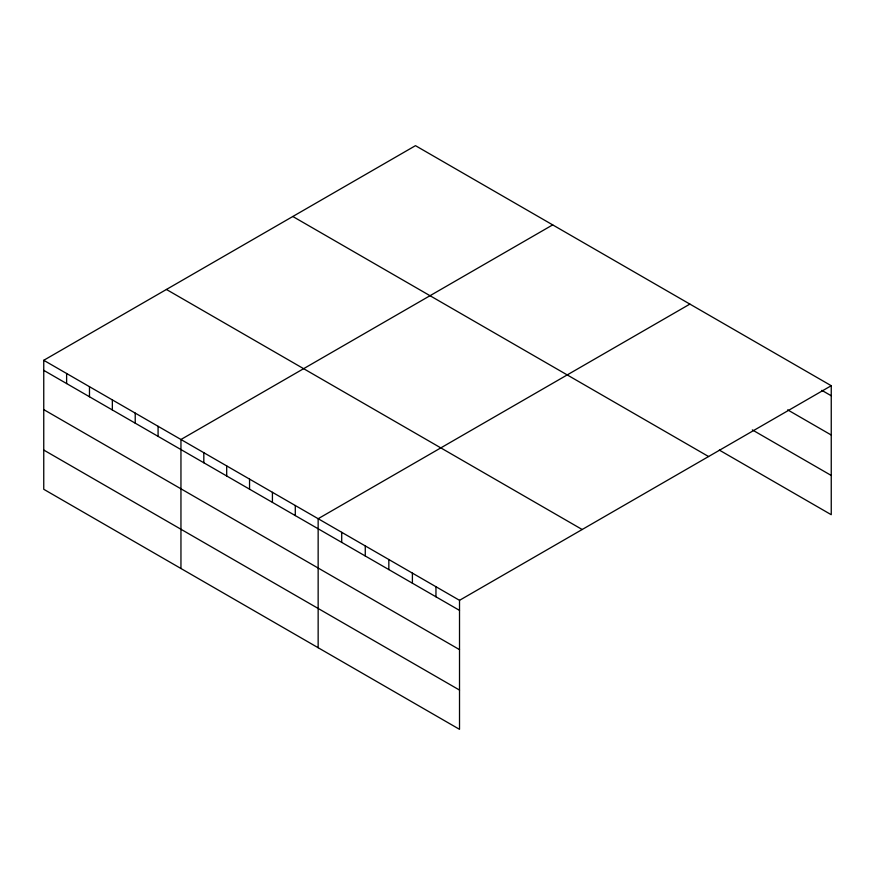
<?xml version="1.0" encoding="UTF-8"?>
<svg xmlns="http://www.w3.org/2000/svg" width="875" height="875" viewBox="0 0 875 875"><rect width="100%" height="100%" fill="white"/><g stroke="black" fill="none" stroke-linecap="round" stroke-linejoin="round"><path stroke-width="1.31" d="M719.337 450.1L831.25 514.708L831.25 385.711L415.483 145.666L43.75 360.292L43.75 489.289L459.517 729.334L459.517 600.327L43.75 360.292M552.694 224.886L180.95 439.502L180.95 568.509M689.894 304.095L318.15 518.711L318.15 647.719M459.517 600.327L831.25 385.711M821.822 390.337L831.25 395.773M787.664 409.861L831.25 435.028M752.325 429.898L831.25 475.464M292.819 216.497L708.575 456.531M166.425 289.461L582.181 529.506M43.75 370.355L459.517 610.4M43.75 409.609L459.517 649.644M43.75 450.045L459.517 690.08M435.958 586.731L435.958 596.794M412.398 573.125L412.398 583.198M388.839 559.519L388.839 569.592M365.269 545.923L365.269 555.986M341.709 532.317L341.709 542.391M295.291 505.509L295.291 515.583M272.42 492.308L272.42 502.381M249.55 479.106L249.55 489.18M226.691 465.905L226.691 475.978M203.82 452.703L203.82 462.777M158.08 426.3L158.08 436.373M135.22 413.098L135.22 423.172M112.35 399.897L112.35 409.97M89.48 386.695L89.48 396.769M66.62 373.494L66.62 383.556"/></g></svg>
